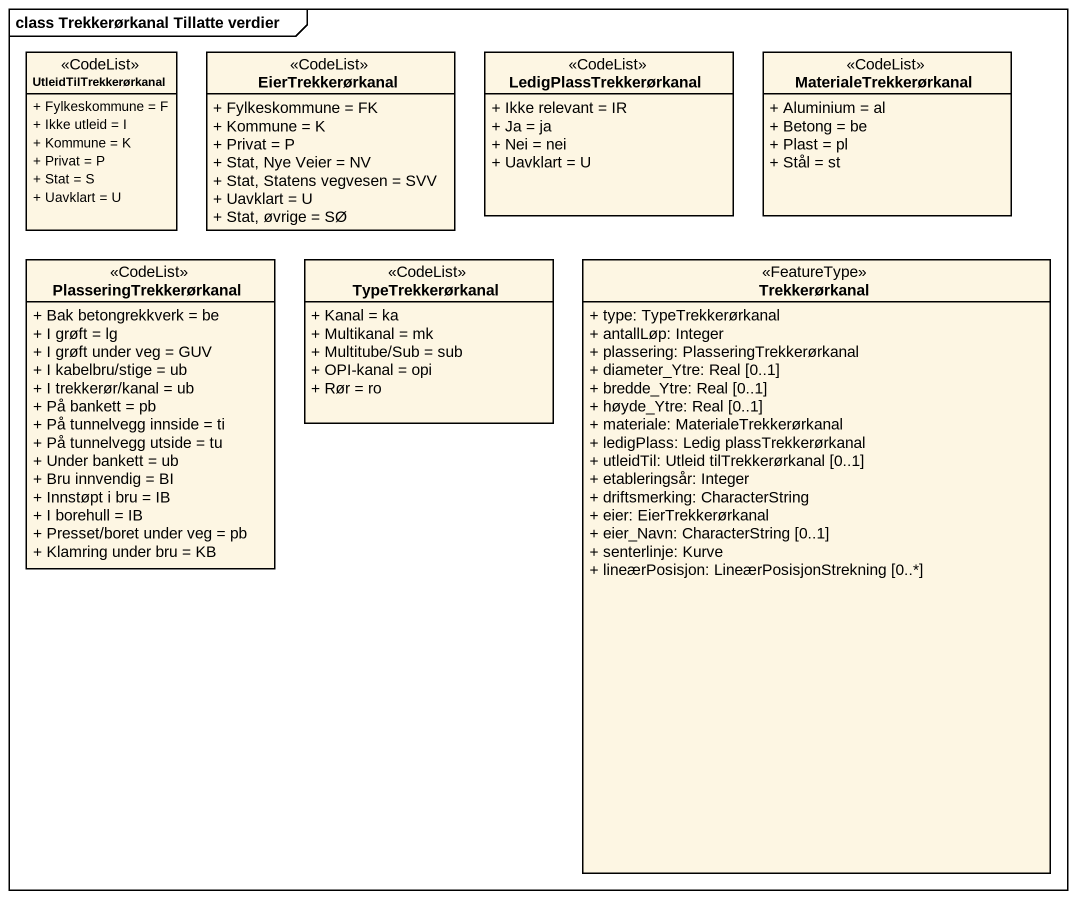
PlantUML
@startuml
mainframe class Trekkerørkanal Tillatte verdier
hide circle
hide empty members
skinparam classAttributeIconSize 0
class UtleidTilTrekkerørkanal <<CodeList>> {
  + Fylkeskommune = F
  + Ikke utleid = I
  + Kommune = K
  + Privat = P
  + Stat = S
  + Uavklart = U
}
class EierTrekkerørkanal <<CodeList>> {
  + Fylkeskommune = FK
  + Kommune = K
  + Privat = P
  + Stat, Nye Veier = NV
  + Stat, Statens vegvesen = SVV
  + Uavklart = U
  + Stat, øvrige = SØ
}
class LedigPlassTrekkerørkanal <<CodeList>> {
  + Ikke relevant = IR
  + Ja = ja
  + Nei = nei
  + Uavklart = U
}
class MaterialeTrekkerørkanal <<CodeList>> {
  + Aluminium = al
  + Betong = be
  + Plast = pl
  + Stål = st
}
class PlasseringTrekkerørkanal <<CodeList>> {
  + Bak betongrekkverk = be
  + I grøft = lg
  + I grøft under veg = GUV
  + I kabelbru/stige = ub
  + I trekkerør/kanal = ub
  + På bankett = pb
  + På tunnelvegg innside = ti
  + På tunnelvegg utside = tu
  + Under bankett = ub
  + Bru innvendig = BI
  + Innstøpt i bru = IB
  + I borehull = IB
  + Presset/boret under veg = pb
  + Klamring under bru = KB
}
class TypeTrekkerørkanal <<CodeList>> {
  + Kanal = ka
  + Multikanal = mk
  + Multitube/Sub = sub
  + OPI-kanal = opi
  + Rør = ro
}
class Trekkerørkanal <<FeatureType>> {
  + type: TypeTrekkerørkanal
  + antallLøp: Integer
  + plassering: PlasseringTrekkerørkanal
  + diameter_Ytre: Real [0..1]
  + bredde_Ytre: Real [0..1]
  + høyde_Ytre: Real [0..1]
  + materiale: MaterialeTrekkerørkanal
  + ledigPlass: Ledig plassTrekkerørkanal
  + utleidTil: Utleid tilTrekkerørkanal [0..1]
  + etableringsår: Integer
  + driftsmerking: CharacterString
  + eier: EierTrekkerørkanal
  + eier_Navn: CharacterString [0..1]
  + senterlinje: Kurve
  + lineærPosisjon: LineærPosisjonStrekning [0..*]
}
@enduml
